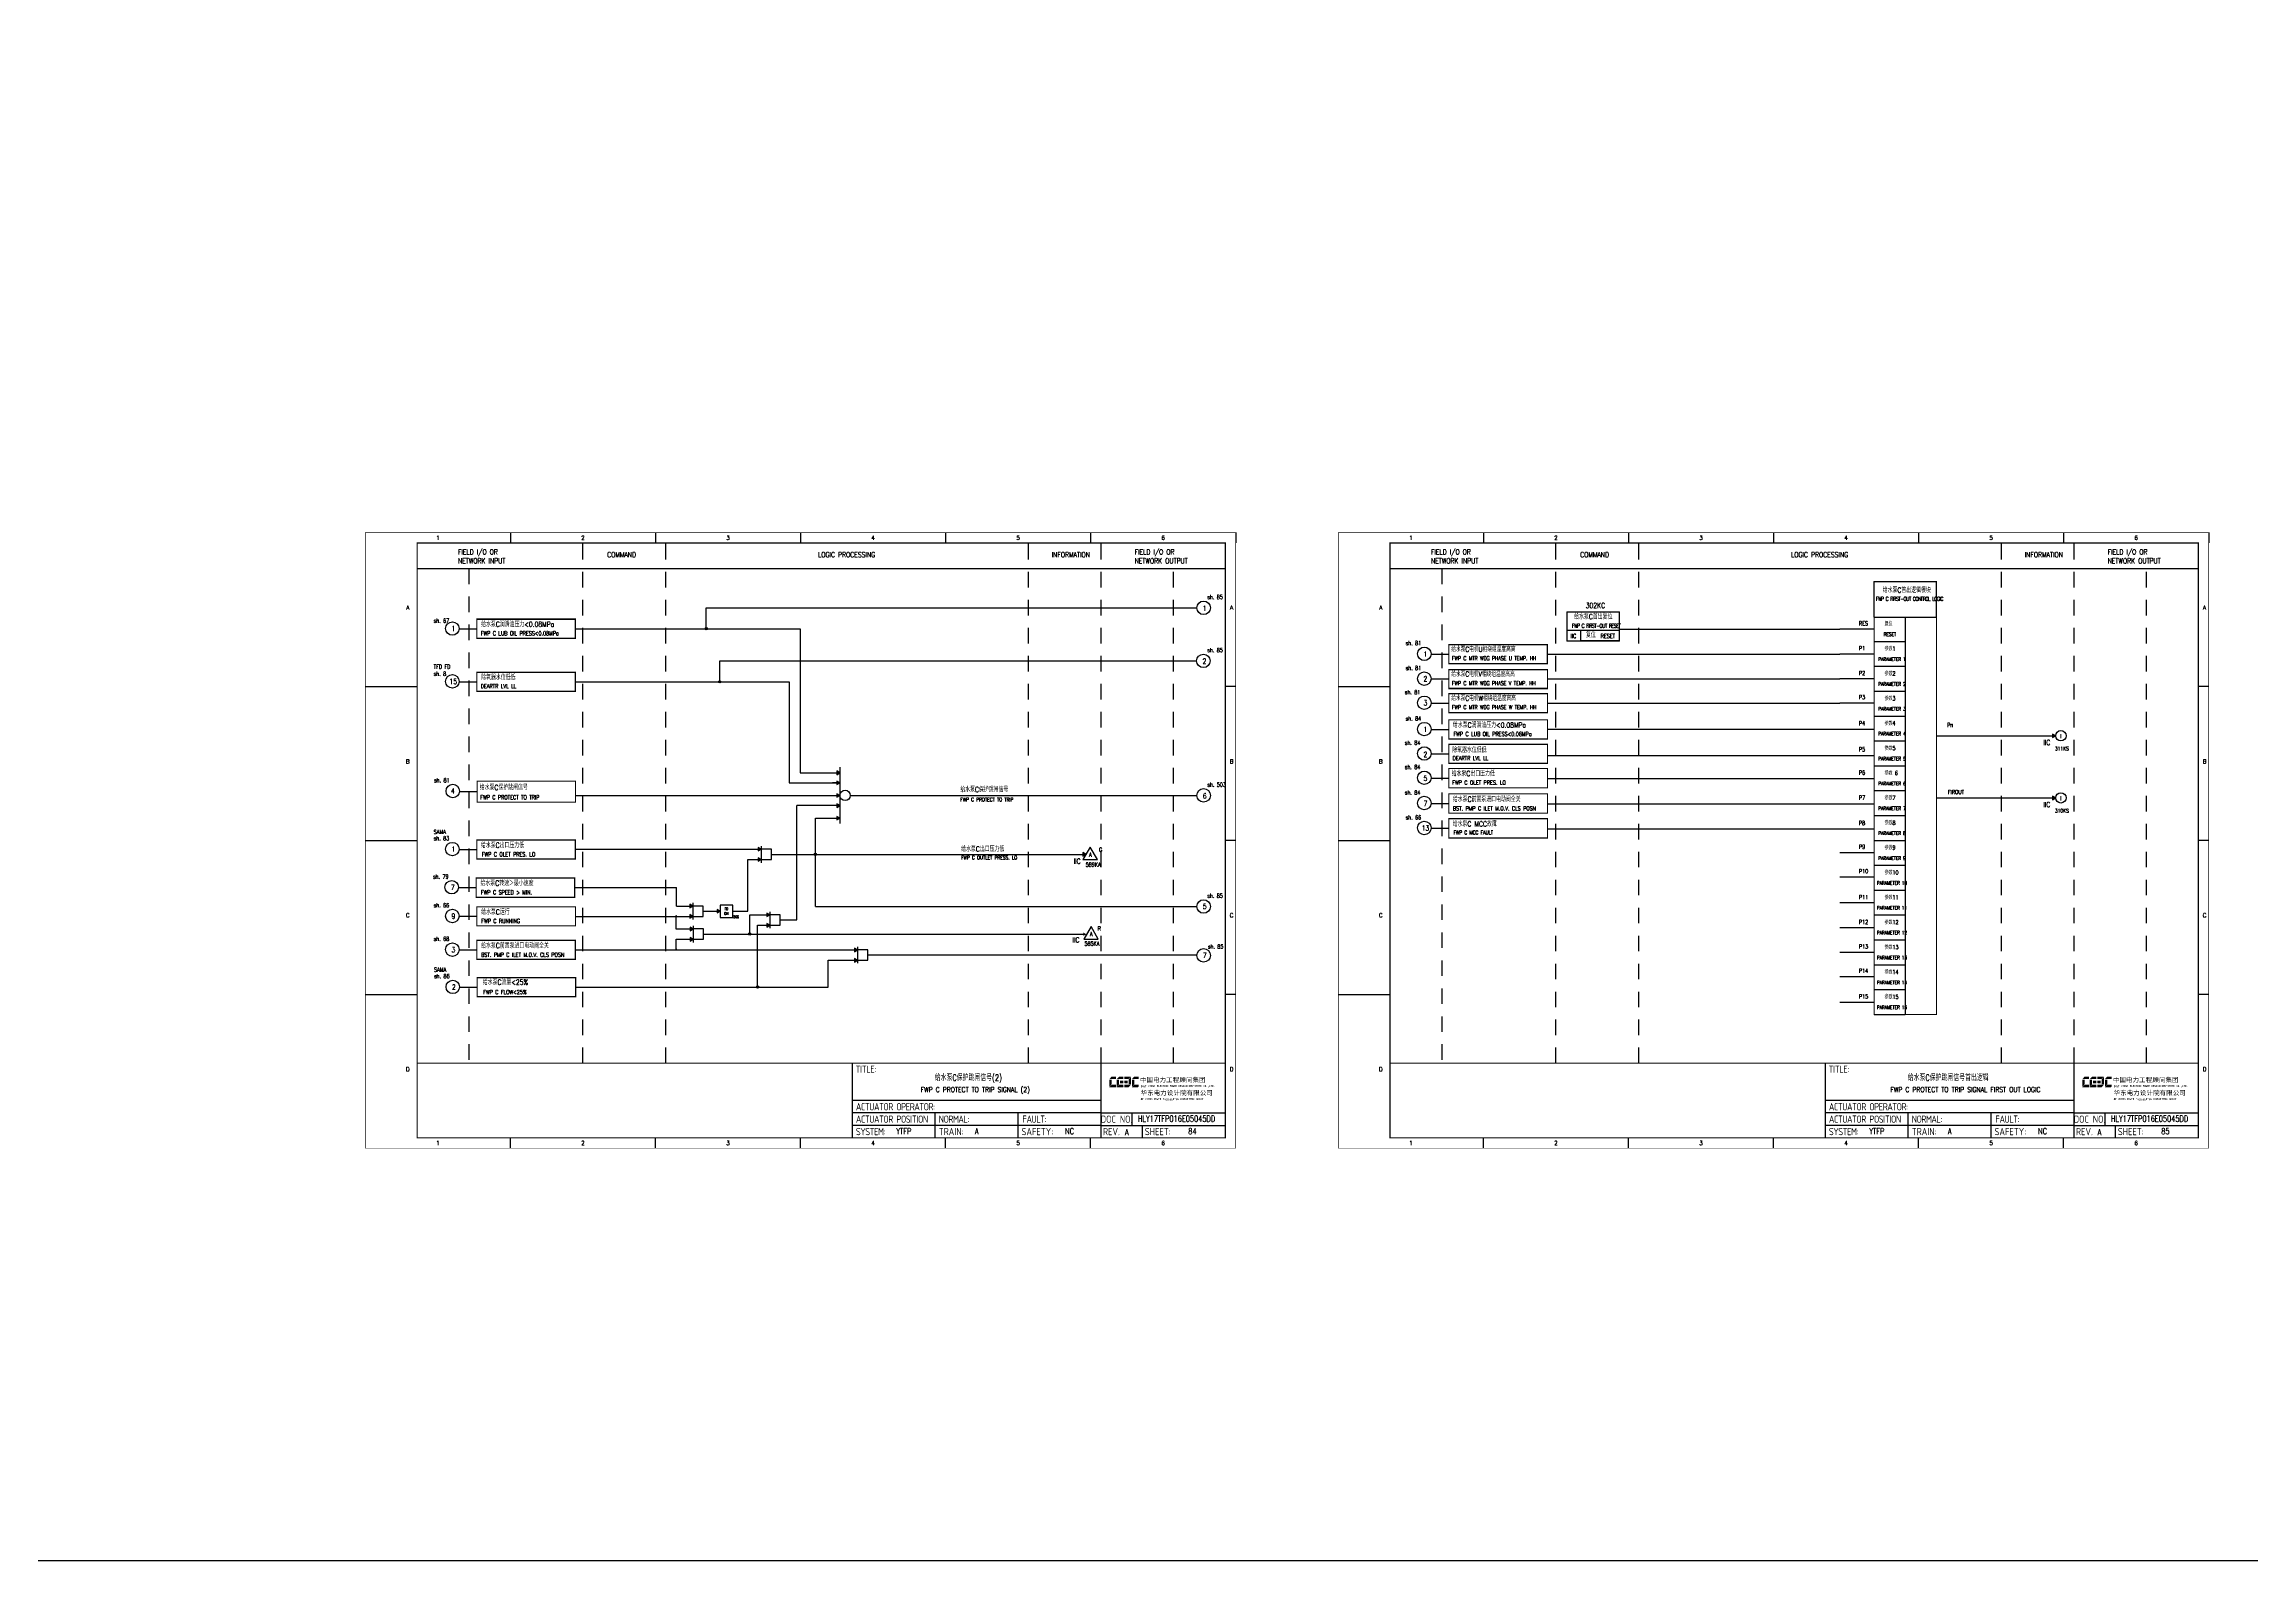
# Model space of a CAD drawing. Header units: millimetres. Extents: x 38833 to 52469, y 29493 to 32647.
# Drawn here: x 48428 to 49493, y 29493 to 30225 of the extents above; entities that cross this region are included whole.
import ezdxf
from ezdxf.enums import TextEntityAlignment as Align

# ---------------------------------------------------------------- set-up
doc = ezdxf.new("R2010")
doc.units = ezdxf.units.MM
doc.linetypes.add('JIS_02_0.7', pattern=[1.35, 0.75, -0.6])
for name, color, linetype in [('BLOCK', 7, 'Continuous'), ('BORDER', 1, 'Continuous'), ('MLINE', 6, 'Continuous'), ('TITLE', 1, 'Continuous'), ('TK', 7, 'Continuous'), ('图框_外框线', 7, 'Continuous'), ('图框_标题栏文字', 6, 'Continuous')]:
    doc.layers.add(name, color=color, linetype=linetype)
doc.styles.add('DANIEL', font='COMPLEX', dxfattribs={"width": 0.7, "bigfont": 'GVFS'})
doc.styles.add('ecepdi', font='simhei.ttf', dxfattribs={"width": 0.9})
doc.styles.get("Standard").update_dxf_attribs({"font": 'romans.shx', "width": 0.7, "bigfont": 'hztxta.shx'})
doc.styles.add('工程字', font='gbenor.shx', dxfattribs={"bigfont": 'gbcbig.shx'})

# ---------------------------------------------------------------- blocks, each defined once
blk = doc.blocks.new('TD ON')
at = {"layer": 'BORDER'}
blk.add_hatch(color=256, dxfattribs=at).paths.add_polyline_path([(2179, 3763.2), (2177.5, 3764.1), (2177.5, 3762.4)])
for p, q in [((2177, 3763.2), (2179, 3763.2)), ((2185, 3763.2), (2187, 3763.2))]:
    blk.add_line(p, q, dxfattribs=at)
for points in [[(2179, 3763.2), (2177.5, 3764.1), (2177.5, 3762.4)], [(2185, 3766.2), (2179, 3766.2), (2179, 3760.2), (2185, 3760.2)]]:
    blk.add_lwpolyline(points, close=True, dxfattribs=at)
at = {"layer": 'BORDER', "style": 'DANIEL', "width": 0.8}
for s, p in [('ON', (2181.9, 3762.1)), ('TD', (2181.9, 3764.4))]:
    blk.add_text(s, height=1.2, dxfattribs=at).set_placement(p, align=Align.MIDDLE)
blk = doc.blocks.new('A$C1E0003F3')
h = blk.add_hatch(color=152)
edge = h.paths.add_edge_path()
edge.add_ellipse((5.2, 4.4), major_axis=(0, 0.211), ratio=0.769231, start_angle=-90, end_angle=0)
edge.add_line((5.2, 4.6), (3.2, 4.6))
edge.add_line((3.2, 4.6), (2.1, 3.4))
edge.add_line((2.1, 3.4), (5.3, 3.4))
edge.add_line((5.3, 3.4), (5.3, 4.4))
h.paths.add_polyline_path([(3.2, 3.2), (2.1, 3.2), (2.1, -0.4), (3.2, 0.9)])
edge = h.paths.add_edge_path()
edge.add_line((5.3, 0.8), (3.3, 0.8))
edge.add_line((3.3, 0.8), (2.1, -0.5))
edge.add_line((2.1, -0.5), (5.2, -0.5))
edge.add_ellipse((5.2, -0.3), major_axis=(0, 0.211), ratio=0.769231, start_angle=180, end_angle=270)
edge.add_line((5.3, -0.3), (5.3, 0.8))
h = blk.add_hatch(color=152)
edge = h.paths.add_edge_path()
edge.add_ellipse((8.8, 4.4), major_axis=(0, 0.211), ratio=0.769231, start_angle=-90, end_angle=0)
edge.add_line((8.8, 4.6), (6.8, 4.6))
edge.add_line((6.8, 4.6), (5.7, 3.4))
edge.add_line((5.7, 3.4), (8.9, 3.4))
edge.add_line((8.9, 3.4), (8.9, 4.4))
h.paths.add_polyline_path([(6.8, 3.2), (5.7, 3.2), (5.7, -0.4), (6.8, 0.9)])
edge = h.paths.add_edge_path()
edge.add_ellipse((8.8, 2.5), major_axis=(0, 0.211), ratio=0.769231, start_angle=-90, end_angle=0)
edge.add_line((8.8, 2.7), (7.2, 2.7))
edge.add_line((7.2, 2.7), (7.2, 1.4))
edge.add_line((7.2, 1.4), (8.8, 1.4))
edge.add_ellipse((8.8, 1.7), major_axis=(0, 0.211), ratio=0.769231, start_angle=180, end_angle=270)
edge.add_line((8.9, 1.7), (8.9, 2.5))
edge = h.paths.add_edge_path()
edge.add_line((8.9, 0.8), (6.9, 0.8))
edge.add_line((6.9, 0.8), (5.7, -0.5))
edge.add_line((5.7, -0.5), (8.8, -0.5))
edge.add_ellipse((8.8, -0.3), major_axis=(0, 0.211), ratio=0.769231, start_angle=180, end_angle=270)
edge.add_line((8.9, -0.3), (8.9, 0.8))
h = blk.add_hatch(color=1)
edge = h.paths.add_edge_path()
edge.add_line((12.5, 4.6), (9.5, 4.6))
edge.add_ellipse((9.5, 4.4), major_axis=(0, 0.211), ratio=0.769231, start_angle=0, end_angle=90)
edge.add_line((9.3, 4.4), (9.3, 3.4))
edge.add_line((9.3, 3.4), (11.3, 3.4))
edge.add_line((11.3, 3.4), (12.5, 4.6))
h.paths.add_polyline_path([(12.6, 4.6), (11.4, 3.2), (11.4, 0.9), (12.6, 0.9)])
edge = h.paths.add_edge_path()
edge.add_line((11, 2.7), (9.5, 2.7))
edge.add_ellipse((9.5, 2.5), major_axis=(0, 0.211), ratio=0.769231, start_angle=0, end_angle=90)
edge.add_line((9.3, 2.5), (9.3, 1.7))
edge.add_ellipse((9.5, 1.7), major_axis=(0, 0.211), ratio=0.769231, start_angle=90, end_angle=180)
edge.add_line((9.5, 1.4), (11, 1.4))
edge.add_line((11, 1.4), (11, 2.7))
h = blk.add_hatch(color=1)
edge = h.paths.add_edge_path()
edge.add_line((12.6, 0.8), (9.3, 0.8))
edge.add_line((9.3, 0.8), (9.3, -0.3))
edge.add_ellipse((9.5, -0.3), major_axis=(0, 0.211), ratio=0.769231, start_angle=90, end_angle=180)
edge.add_line((9.5, -0.5), (11.4, -0.5))
edge.add_line((11.4, -0.5), (12.6, 0.8))
h = blk.add_hatch(color=152)
edge = h.paths.add_edge_path()
edge.add_ellipse((16.1, 4.4), major_axis=(0, 0.211), ratio=0.769231, start_angle=-90, end_angle=0)
edge.add_line((16.1, 4.6), (14.1, 4.6))
edge.add_line((14.1, 4.6), (13, 3.4))
edge.add_line((13, 3.4), (16.3, 3.4))
edge.add_line((16.3, 3.4), (16.3, 4.4))
h.paths.add_polyline_path([(14.1, 3.2), (13, 3.2), (13, -0.4), (14.1, 0.9)])
edge = h.paths.add_edge_path()
edge.add_line((16.3, 0.8), (14.2, 0.8))
edge.add_line((14.2, 0.8), (13, -0.5))
edge.add_line((13, -0.5), (16, -0.5))
edge.add_ellipse((16, -0.1), major_axis=(0, 0.316), ratio=0.769231, start_angle=180, end_angle=270)
edge.add_line((16.3, -0.1), (16.3, 0.8))
at = {"layer": 'TITLE', "color": 7, "style": 'ecepdi'}
for s, p in [('中', (16.9, 1.9)), ('国', (20.1, 2)), ('电', (23.2, 2)), ('力', (26.4, 2)), ('工', (29.5, 1.9)), ('程', (32.7, 2)), ('顾', (35.9, 2)), ('问', (39.1, 1.9)), ('集', (42.3, 2)), ('团', (45.4, 2)), ('华', (17.2, -4.3)), ('东', (20.4, -4.3)), ('电', (23.6, -4.3)), ('力', (26.7, -4.3)), ('设', (29.9, -4.3)), ('计', (33.1, -4.3)), ('院', (36.3, -4.3)), ('有', (39.4, -4.3)), ('限', (42.6, -4.3)), ('公', (45.8, -4.4)), ('司', (48.9, -4.3))]:
    blk.add_text(s, height=2.2, dxfattribs=at).set_placement(p)
at = {"layer": 'TITLE', "color": 7, "style": 'ecepdi', "width": 0.975}
for s, p in [('E', (17.6, 0)), ('A', (18.3, 0)), ('S', (19, 0)), ('T', (19.7, 0)), ('C', (21.1, 0.1)), ('H', (21.8, 0.1)), ('I', (22.5, 0.1)), ('N', (23.2, 0.1)), ('A', (23.9, 0.1)), ('E', (25.4, 0.1)), ('L', (26.1, 0.1)), ('E', (26.8, 0.1)), ('C', (27.5, 0.1)), ('T', (28.2, 0.1)), ('R', (28.9, 0.1)), ('I', (29.6, 0.1)), ('C', (30.3, 0.1)), ('P', (31.6, 0.1)), ('O', (32.3, 0.1)), ('W', (33, 0.1)), ('E', (33.7, 0.1)), ('R', (34.4, 0.1)), ('D', (35.8, 0.1)), ('E', (36.5, 0.1)), ('S', (37.2, 0.1)), ('I', (37.9, 0.1)), ('G', (38.7, 0.1)), ('N', (39.4, 0.1)), ('I', (40.7, 0.1)), ('N', (41.4, 0.1)), ('S', (42.1, 0.1)), ('T', (42.8, 0.1)), ('I', (43.5, 0.1)), ('T', (44.2, 0.1)), ('U', (44.9, 0.1)), ('T', (45.6, 0.1)), ('E', (46.3, 0.1)), ('C', (47.8, 0.1)), ('O', (48.5, 0.1)), ('L', (50.6, 0.1)), ('T', (51.3, 0.1)), ('D', (52, 0.1)), ('OF', (18, -6.2)), ('O', (17.7, -6.2)), ('F', (18.4, -6.2)), ('C', (19.8, -6.2)), ('H', (20.5, -6.2)), ('I', (21.2, -6.2)), ('N', (21.9, -6.2)), ('A', (22.6, -6.2)), ('P', (24, -6.2)), ('O', (24.7, -6.2)), ('W', (25.4, -6.2)), ('E', (26.1, -6.2)), ('R', (26.8, -6.2)), ('E', (28.2, -6.2)), ('N', (28.9, -6.3)), ('G', (29.6, -6.3)), ('I', (30.3, -6.3)), ('N', (31, -6.3)), ('E', (31.7, -6.3)), ('E', (32.4, -6.3)), ('R', (33.1, -6.2)), ('I', (33.8, -6.2)), ('N', (34.5, -6.3)), ('G', (35.2, -6.2)), ('C', (36.6, -6.2)), ('O', (37.3, -6.2)), ('N', (38, -6.2)), ('S', (38.7, -6.2)), ('U', (39.4, -6.2)), ('L', (40.1, -6.2)), ('T', (40.8, -6.2)), ('I', (41.5, -6.2)), ('N', (42.2, -6.2)), ('G', (42.9, -6.2)), ('G', (44.3, -6.2)), ('R', (45, -6.2)), ('O', (45.7, -6.2)), ('U', (46.4, -6.2)), ('P', (47.1, -6.2)), ('.', (49.2, 0.1)), (',', (49.9, 0.1)), ('.', (52.7, 0.1))]:
    blk.add_text(s, height=1, dxfattribs=at).set_placement(p, align=Align.MIDDLE_CENTER)
blk = doc.blocks.new('A$C613255F0')
for p, q in [((70, 297), (70, 292)), ((140, 297), (140, 292)), ((210, 297), (210, 292)), ((280, 297), (280, 292)), ((350, 297), (350, 292)), ((420, 297), (420, 292)), ((0, 222.8), (25, 222.8)), ((420, 222.8), (415, 222.8)), ((0, 148.5), (25, 148.5)), ((420, 148.5), (415, 148.5)), ((0, 74.2), (25, 74.2)), ((420, 74.2), (415, 74.2)), ((70, 0), (70, 5)), ((140, 0), (140, 5)), ((210, 0), (210, 5)), ((280, 0), (280, 5)), ((350, 0), (350, 5))]:
    blk.add_line(p, q)
at = {"layer": 'MLINE', "linetype": 'JIS_02_0.7', "ltscale": 10}
for p, q in [((105, 41), (105, 292)), ((145, 41), (145, 292)), ((320, 41), (320, 292)), ((355, 41), (355, 292)), ((50, 279.6), (50, 41)), ((390, 41), (390, 279.6))]:
    blk.add_line(p, q, dxfattribs=at)
at = {"layer": 'MLINE'}
blk.add_line((25, 279.6), (415, 279.6), dxfattribs=at)
at = {"layer": '图框_外框线'}
for p, q in [((355, 5), (355, 41)), ((355, 23), (235, 23)), ((355, 17), (235, 17)), ((355, 11), (235, 11)), ((355, 11), (235, 11)), ((275, 11), (275, 17)), ((275, 5), (275, 11)), ((315, 11), (315, 17)), ((315, 5), (315, 11)), ((355, 17), (415, 17)), ((355, 11), (415, 11)), ((370, 11), (370, 17)), ((375, 5), (375, 11))]:
    blk.add_line(p, q, dxfattribs=at)
for points, const_width in [([(0, 0), (420, 0), (420, 297), (0, 297)], 0.3), ([(25, 5), (415, 5), (415, 292), (25, 292)], 0.6)]:
    blk.add_lwpolyline(points, close=True, dxfattribs=dict(at, const_width=const_width))
at = {"layer": '图框_外框线', "const_width": 0.6}
blk.add_lwpolyline([(235, 41), (25, 41)], dxfattribs=at)
at = {"layer": '图框_外框线'}
blk.add_lwpolyline([(415, 41, 0.6, 0.6, 0), (235, 41, 0.6, 0.6, 0), (235, 5, 0, 0, 0)], format="xyseb", dxfattribs=at)
blk.add_blockref('A$C1E0003F3', (356.9, 29.9))
at = {"layer": 'MLINE', "char_height": 2.5, "width": 31.896, "attachment_point": 1}
for s, insert in [('FIELD I/O OR', (44.7, 288.9)), ('FIELD I/O OR', (371.2, 288.9)), ('NETWORK INPUT', (44.7, 284.6)), ('COMMAND', (116.7, 287.6)), ('LOGIC PROCESSING', (218.5, 287.6)), ('INFORMATION', (331.2, 287.6)), ('NETWORK OUTPUT', (371.2, 284.6))]:
    blk.add_mtext(s, dxfattribs=dict(at, insert=insert))
at = {"layer": 'TK', "color": 3}
for s, p in [('1', (35, 294.5)), ('2', (105, 294.5)), ('3', (175, 294.5)), ('4', (245, 294.5)), ('5', (315, 294.5)), ('6', (385, 294.5)), ('1', (35, 2.5)), ('2', (105, 2.5)), ('3', (175, 2.5)), ('4', (245, 2.5)), ('5', (315, 2.5)), ('6', (385, 2.5))]:
    blk.add_text(s, height=2, dxfattribs=at).set_placement(p, align=Align.MIDDLE)
for s, p in [('A', (20.5, 259.9)), ('A', (418, 259.9)), ('B', (20.5, 185.6)), ('B', (418, 185.6)), ('C', (20.5, 111.4)), ('C', (418, 111.4)), ('D', (20.5, 37.1)), ('D', (418, 37.1))]:
    blk.add_text(s, height=2, dxfattribs=at).set_placement(p, align=Align.CENTER)
at = {"layer": '图框_标题栏文字', "char_height": 3.5, "style": '工程字'}
for s, insert, width, attachment_point in [('{\\T0.9; TITLE:}', (234.9, 38.1), 14.225, 4), ('{\\T0.9; ACTUATOR OPERATOR:}', (235, 20), 40, 4), ('{\\T0.9; ACTUATOR POSITION}', (235, 14), 45, 4), ('{\\T0.9; NORMAL:}', (275, 14), 18.256, 4), ('{\\T0.9; FAULT:}', (315.4, 14), 15, 4), ('DOC NO.', (362.5, 14), 15, 5), ('{\\T0.9; SYSTEM:}', (235, 8), 17.953, 4), ('{\\T0.9; }TRAIN: ', (275, 8), 17.664, 4), ('SAFETY:', (324.3, 8), 22.399, 5), ('REV.', (360, 8), 10, 5), ('SHEET:', (382.4, 8), 20, 5)]:
    blk.add_mtext(s, dxfattribs=dict(at, insert=insert, width=width, attachment_point=attachment_point))

msp = doc.modelspace()

# ---------------------------------------------------------------- hatches: boundary and pattern name
h = msp.add_hatch(color=256)
edge = h.paths.add_edge_path()
edge.add_arc((48747.2, 29942.8), 0.55, 0, 360)
h = msp.add_hatch(color=256)
edge = h.paths.add_edge_path()
edge.add_arc((48753.7, 29917.2), 0.55, 0, 360)
for points in [[(49398.4, 29891.2), (49396.9, 29892), (49396.9, 29890.3)], [(49398.4, 29861.2), (49396.9, 29862), (49396.9, 29860.3)], [(48930.5, 29833.9), (48929, 29834.8), (48929, 29833.1)], [(48930.6, 29795.4), (48929.1, 29796.3), (48929.1, 29794.6)]]:
    msp.add_hatch(color=256).paths.add_polyline_path(points)
h = msp.add_hatch(color=256)
edge = h.paths.add_edge_path()
edge.add_arc((48799.9, 29834), 0.55, 0, 360)
h = msp.add_hatch(color=256)
edge = h.paths.add_edge_path()
edge.add_arc((48732.7, 29804.1), 0.55, 0, 360)
h = msp.add_hatch(color=256)
edge = h.paths.add_edge_path()
edge.add_arc((48768.2, 29795.5), 0.55, 0, 360)
h = msp.add_hatch(color=256)
edge = h.paths.add_edge_path()
edge.add_arc((48732.7, 29788), 0.55, 0, 360)
h = msp.add_hatch(color=256)
edge = h.paths.add_edge_path()
edge.add_arc((48772, 29769.9), 0.55, 0, 360)
at = {"layer": 'BORDER'}
for points in [[(48811.7, 29873.3), (48810.2, 29874.2), (48810.2, 29872.4)], [(48811.7, 29868.5), (48810.2, 29869.3), (48810.2, 29867.6)], [(48811.7, 29862.4), (48810.2, 29863.2), (48810.2, 29861.5)], [(48811.7, 29851.4), (48810.2, 29852.3), (48810.2, 29850.6)], [(48811.8, 29857.5), (48810.3, 29858.3), (48810.3, 29856.6)], [(48773.7, 29836.4), (48772.2, 29837.3), (48772.2, 29835.6)], [(48773.7, 29831.4), (48772.2, 29832.3), (48772.2, 29830.6)], [(48740.8, 29809), (48739.3, 29809.9), (48739.3, 29808.2)], [(48740.8, 29804), (48739.3, 29804.9), (48739.3, 29803.2)], [(48740.9, 29798), (48739.4, 29798.8), (48739.4, 29797.1)], [(48777.9, 29804.8), (48776.4, 29805.6), (48776.4, 29803.9)], [(48777.9, 29799.8), (48776.4, 29800.6), (48776.4, 29798.9)], [(48740.9, 29793), (48739.4, 29793.8), (48739.4, 29792.1)], [(48820.2, 29787.9), (48818.7, 29788.7), (48818.7, 29787)], [(48820.2, 29782.9), (48818.7, 29783.7), (48818.7, 29782)]]:
    msp.add_hatch(color=256, dxfattribs=at).paths.add_polyline_path(points)

# ---------------------------------------------------------------- linework, layer by layer
for p, q in [((49310.7, 29948.4), (49310.7, 29965.6)), ((49310.7, 29965.6), (49340.9, 29965.6)), ((49340.9, 29948.4), (49340.9, 29965.6)), ((48636.5, 29947.5), (48684.1, 29947.5)), ((48684.1, 29938.1), (48684.1, 29947.5)), ((48747.2, 29942.8), (48747.2, 29952.9)), ((48747.2, 29952.9), (48983.9, 29952.9)), ((49310.7, 29948.4), (49340.9, 29948.4)), ((49325.8, 29948.4), (49325.8, 29756.7)), ((48636.5, 29942.6), (48628, 29942.6)), ((48684.1, 29938.1), (48636.5, 29938.1)), ((48684.1, 29942.8), (48792.6, 29942.8)), ((48792.6, 29942.8), (48792.6, 29873.3)), ((49105.5, 29935.2), (49153.1, 29935.2)), ((49153.1, 29925.9), (49153.1, 29935.2)), ((49162.6, 29942.2), (49187.7, 29942.2)), ((49169, 29942.2), (49169, 29936.8)), ((49169, 29942.2), (49187.7, 29942.2)), ((49169, 29937.2), (49187.7, 29937.2)), ((49187.7, 29942.6), (49294.2, 29942.6)), ((49310.7, 29942.6), (49294.2, 29942.6)), ((49310.7, 29936.7), (49325.8, 29936.7)), ((48753.7, 29917.2), (48753.7, 29927.3)), ((48753.7, 29927.3), (48983.9, 29927.3)), ((49105.5, 29930.4), (49097, 29930.4)), ((49153.1, 29925.9), (49105.5, 29925.9)), ((49153.1, 29930.6), (49294.2, 29930.6)), ((49310.7, 29930.6), (49294.2, 29930.6)), ((49310.7, 29924.7), (49325.8, 29924.7)), ((48636.5, 29917.1), (48628, 29917.1)), ((48636.5, 29917.1), (48628, 29917.1)), ((48636.5, 29921.9), (48684.1, 29921.9)), ((48684.1, 29912.6), (48684.1, 29921.9)), ((48684.1, 29917.2), (48787.3, 29917.2)), ((48787.3, 29917.2), (48787.3, 29868.5)), ((49105.5, 29918.4), (49097, 29918.4)), ((49105.5, 29923.2), (49153.1, 29923.2)), ((49153.1, 29913.9), (49105.5, 29913.9)), ((49153.1, 29918.6), (49294.2, 29918.6)), ((49310.7, 29918.6), (49294.2, 29918.6)), ((48684.1, 29912.6), (48636.5, 29912.6)), ((49105.5, 29906.8), (49097, 29906.8)), ((49105.5, 29911.6), (49153.1, 29911.6)), ((49153.1, 29906.9), (49294.2, 29906.9)), ((49310.7, 29906.9), (49294.2, 29906.9)), ((49310.7, 29912.7), (49325.8, 29912.7)), ((49310.7, 29912.7), (49325.8, 29912.7)), ((49105.5, 29894.1), (49097, 29894.1)), ((49153.1, 29902.2), (49105.5, 29902.2)), ((49153.1, 29894.3), (49310.7, 29894.3)), ((49310.7, 29900.7), (49325.8, 29900.7)), ((49310.7, 29900.7), (49325.8, 29900.7)), ((49105.5, 29882.3), (49097, 29882.3)), ((49153.1, 29889.5), (49105.5, 29889.5)), ((49105.5, 29887.1), (49153.1, 29887.1)), ((49153.5, 29881.7), (49310.7, 29881.7)), ((49310.7, 29888.7), (49325.8, 29888.7)), ((49310.7, 29888.7), (49325.8, 29888.7)), ((49340.9, 29891.2), (49398.4, 29891.2)), ((48792.6, 29873.3), (48811.7, 29873.3)), ((49105.5, 29870.6), (49097, 29870.6)), ((49153.1, 29877.8), (49105.5, 29877.8)), ((49153.1, 29870.6), (49310.7, 29870.6)), ((49310.7, 29876.7), (49325.8, 29876.7)), ((49310.7, 29876.7), (49325.8, 29876.7)), ((49310.7, 29876.7), (49325.8, 29876.7)), ((48636.7, 29864.2), (48628.2, 29864.2)), ((48684.1, 29862.4), (48811.7, 29862.4)), ((48787.3, 29868.5), (48811.7, 29868.5)), ((48818.7, 29862.4), (48983.9, 29862.4)), ((49310.7, 29864.7), (49325.8, 29864.7)), ((49310.7, 29864.7), (49325.8, 29864.7)), ((49340.9, 29861.2), (49398.4, 29861.2)), ((48791, 29802.3), (48791, 29857.5)), ((48810.3, 29857.5), (48791, 29857.5)), ((48799.9, 29808.8), (48799.9, 29851.4)), ((48799.9, 29851.4), (48811.7, 29851.4)), ((49105.5, 29858.4), (49097, 29858.4)), ((49105.5, 29851.2), (49153.1, 29851.2)), ((49153.1, 29858.3), (49310.7, 29858.3)), ((49310.7, 29852.7), (49325.8, 29852.7)), ((49310.7, 29852.7), (49325.8, 29852.7)), ((48636.5, 29841), (48684.1, 29841)), ((48684.1, 29831.7), (48684.1, 29841)), ((49105.5, 29846.4), (49097, 29846.4)), ((49153.1, 29841.8), (49105.5, 29841.8)), ((49153.1, 29846.3), (49310.7, 29846.3)), ((49310.7, 29840.7), (49325.8, 29840.7)), ((49310.7, 29840.7), (49325.8, 29840.7)), ((48636.5, 29836.2), (48628, 29836.2)), ((48684.1, 29831.7), (48636.5, 29831.7)), ((48684.1, 29836.4), (48773.7, 29836.4)), ((48767.3, 29806.5), (48767.3, 29831.4)), ((48767.3, 29831.4), (48773.7, 29831.4)), ((48778.7, 29833.9), (48930.5, 29833.9)), ((49310.7, 29834.7), (49294.2, 29834.7)), ((49310.7, 29828.7), (49325.8, 29828.7)), ((49310.7, 29828.7), (49325.8, 29828.7)), ((49310.7, 29828.7), (49325.8, 29828.7)), ((48636.2, 29817.8), (48627.7, 29817.8)), ((48636.2, 29822.6), (48683.8, 29822.6)), ((48683.8, 29813.2), (48683.8, 29822.6)), ((48683.8, 29817.9), (48732.8, 29817.9)), ((48732.8, 29809), (48732.8, 29817.9)), ((49310.7, 29823), (49294.2, 29823)), ((48683.8, 29813.2), (48636.2, 29813.2)), ((48732.8, 29809), (48740.5, 29809)), ((48799.9, 29808.8), (48983.9, 29808.8)), ((49310.7, 29810.5), (49294.2, 29810.5)), ((49310.7, 29816.7), (49325.8, 29816.7)), ((49310.7, 29816.7), (49325.8, 29816.7)), ((49310.7, 29816.7), (49325.8, 29816.7)), ((49310.7, 29816.7), (49325.8, 29816.7)), ((48636.5, 29803.9), (48628, 29803.9)), ((48684.1, 29804), (48738, 29804)), ((48732.6, 29804.1), (48732.6, 29798)), ((48732.6, 29798), (48737.3, 29798)), ((48745.8, 29806.5), (48753.9, 29806.5)), ((48759.9, 29806.5), (48767.3, 29806.5)), ((48768.2, 29795.4), (48768.2, 29804.8)), ((48768.2, 29804.8), (48774.3, 29804.8)), ((48771.9, 29769.9), (48771.9, 29799.8)), ((48771.9, 29799.8), (48774.3, 29799.8)), ((48784.9, 29802.3), (48791, 29802.3)), ((49310.7, 29798.5), (49294.2, 29798.5)), ((49310.7, 29804.7), (49325.8, 29804.7)), ((49310.7, 29804.7), (49325.8, 29804.7)), ((49310.7, 29804.7), (49325.8, 29804.7)), ((49310.7, 29804.7), (49325.8, 29804.7)), ((48636.5, 29787.7), (48628, 29787.7)), ((48636.5, 29792.5), (48684.1, 29792.5)), ((48684.1, 29783.2), (48684.1, 29792.5)), ((48684.1, 29787.9), (48820.2, 29787.9)), ((48732.7, 29787.9), (48732.7, 29793)), ((48732.7, 29793), (48737.3, 29793)), ((48747.9, 29795.5), (48929.9, 29795.4)), ((48827.2, 29785.4), (48983.9, 29785.4)), ((49310.7, 29786.6), (49294.2, 29786.6)), ((49310.7, 29792.7), (49325.8, 29792.7)), ((49310.7, 29792.7), (49325.8, 29792.7)), ((49310.7, 29792.7), (49325.8, 29792.7)), ((49310.7, 29792.7), (49325.8, 29792.7)), ((48684.1, 29783.2), (48636.5, 29783.2)), ((48806, 29769.8), (48806, 29782.9)), ((48806, 29782.9), (48816.6, 29782.9)), ((49310.7, 29774.9), (49294.2, 29774.9)), ((49310.7, 29780.7), (49325.8, 29780.7)), ((49310.7, 29780.7), (49325.8, 29780.7)), ((49310.7, 29780.7), (49325.8, 29780.7)), ((49310.7, 29780.7), (49325.8, 29780.7)), ((49310.7, 29780.7), (49325.8, 29780.7)), ((48636.7, 29769.7), (48628.2, 29769.7)), ((48636.7, 29774.5), (48684.3, 29774.5)), ((48684.3, 29765.2), (48636.7, 29765.2)), ((48684.3, 29765.2), (48684.3, 29774.5)), ((48684.3, 29769.8), (48806, 29769.8)), ((49310.7, 29768.7), (49325.8, 29768.7)), ((49310.7, 29768.7), (49325.8, 29768.7)), ((49310.7, 29768.7), (49325.8, 29768.7)), ((49310.7, 29768.7), (49325.8, 29768.7)), ((49310.7, 29768.7), (49325.8, 29768.7)), ((49310.7, 29762.5), (49294.2, 29762.5)), ((49310.7, 29756.7), (49325.8, 29756.7))]:
    msp.add_line(p, q)
for points in [[(39417.5, 32646.7), (50497.5, 32646.7), (50497.5, 29493.1), (39417.5, 29493.1)], [(49162.6, 29951), (49187.7, 29951), (49187.7, 29936.8), (49162.6, 29936.8)], [(49398.4, 29891.2), (49396.9, 29892), (49396.9, 29890.3)], [(49398.4, 29861.2), (49396.9, 29862), (49396.9, 29860.3)], [(48930.5, 29833.9), (48929, 29834.8), (48929, 29833.1)]]:
    msp.add_lwpolyline(points, close=True)
at = {"const_width": 0.5}
for points in [[(49310.7, 29965.6), (49340.9, 29965.6), (49340.9, 29756.7), (49310.7, 29756.7), (49310.7, 29965.6)], [(48636.5, 29947.5), (48684.1, 29947.5), (48684.1, 29938.1), (48636.5, 29938.1), (48636.5, 29947.5)], [(49162.6, 29951), (49187.7, 29951), (49187.7, 29936.8), (49162.6, 29936.8), (49162.6, 29951)], [(49105.5, 29935.2), (49153.1, 29935.2), (49153.1, 29925.9), (49105.5, 29925.9), (49105.5, 29935.2)], [(48636.5, 29921.9), (48684.1, 29921.9), (48684.1, 29912.6), (48636.5, 29912.6), (48636.5, 29921.9)], [(49105.5, 29923.2), (49153.1, 29923.2), (49153.1, 29913.9), (49105.5, 29913.9), (49105.5, 29923.2)], [(49105.5, 29911.6), (49153.1, 29911.6), (49153.1, 29902.2), (49105.5, 29902.2), (49105.5, 29911.6)], [(49105.5, 29898.9), (49153.1, 29898.9), (49153.1, 29889.5), (49105.5, 29889.5), (49105.5, 29898.9)], [(49105.5, 29887.1), (49153.1, 29887.1), (49153.1, 29877.8), (49105.5, 29877.8), (49105.5, 29887.1)], [(49105.5, 29875.4), (49153.1, 29875.4), (49153.1, 29866.1), (49105.5, 29866.1), (49105.5, 29875.4)], [(48636.7, 29869.3), (48684.1, 29869.3), (48684.1, 29859.2), (48636.7, 29859.2), (48636.7, 29869.3)], [(49105.5, 29863.2), (49153.1, 29863.2), (49153.1, 29853.8), (49105.5, 29853.8), (49105.5, 29863.2)], [(49105.5, 29851.2), (49153.1, 29851.2), (49153.1, 29841.8), (49105.5, 29841.8), (49105.5, 29851.2)], [(48636.5, 29841), (48684.1, 29841), (48684.1, 29831.7), (48636.5, 29831.7), (48636.5, 29841)], [(48636.2, 29822.6), (48683.8, 29822.6), (48683.8, 29813.2), (48636.2, 29813.2), (48636.2, 29822.6)], [(48636.5, 29808.7), (48684.1, 29808.7), (48684.1, 29799.4), (48636.5, 29799.4), (48636.5, 29808.7)], [(48636.5, 29792.5), (48684.1, 29792.5), (48684.1, 29783.2), (48636.5, 29783.2), (48636.5, 29792.5)], [(48636.7, 29774.5), (48684.3, 29774.5), (48684.3, 29765.2), (48636.7, 29765.2), (48636.7, 29774.5)]]:
    msp.add_lwpolyline(points, dxfattribs=at)
at = {"color": 1}
for points in [[(48936, 29831.5), (48932.5, 29837.5), (48929, 29831.5)], [(48936.3, 29793.1), (48932.9, 29799.1), (48929.4, 29793.1)]]:
    msp.add_lwpolyline(points, close=True, dxfattribs=at)
for centre, radius in [((48987.2, 29952.9), 3.25), ((48624.7, 29942.9), 3.25), ((48747.2, 29942.8), 0.55), ((48987.1, 29927.3), 3.25), ((49093.7, 29930.7), 3.25), ((48624.7, 29917.4), 3.25), ((48624.7, 29917.4), 3.25), ((48753.7, 29917.2), 0.55), ((49093.7, 29918.7), 3.25), ((49093.7, 29907.1), 3.25), ((49093.7, 29894.4), 3.25), ((49400.9, 29891.2), 2.5), ((49093.7, 29882.6), 3.25), ((49093.7, 29870.9), 3.25), ((48624.9, 29864.5), 3.25), ((48987.2, 29862.4), 3.25), ((49093.7, 29858.7), 3.25), ((49400.9, 29861.2), 2.5), ((49093.7, 29846.7), 3.25), ((48624.7, 29836.5), 3.25), ((48799.9, 29834), 0.55), ((48624.4, 29818.1), 3.25), ((48624.7, 29804.2), 3.25), ((48987.2, 29808.8), 3.25), ((48768.2, 29795.5), 0.55), ((48624.7, 29788), 3.25), ((48987.2, 29785.2), 3.26), ((48624.9, 29770), 3.25), ((48772, 29769.9), 0.55)]:
    msp.add_circle(centre, radius)
at = {"layer": 'BORDER'}
for p, q in [((48808.2, 29873.3), (48811.7, 29873.3)), ((48811.7, 29876), (48811.7, 29848.8)), ((48811.7, 29868.5), (48808.2, 29868.5)), ((48808.2, 29862.4), (48811.7, 29862.4)), ((48816.7, 29862.4), (48818.7, 29862.4)), ((48808.2, 29851.4), (48811.7, 29851.4)), ((48770.1, 29836.4), (48773.7, 29836.4)), ((48770.1, 29831.4), (48773.7, 29831.4)), ((48773.7, 29837.9), (48773.7, 29829.9)), ((48778.7, 29833.9), (48780.7, 29833.9)), ((48737.2, 29809), (48740.8, 29809)), ((48740.8, 29810.5), (48740.8, 29802.5)), ((48737.2, 29804), (48740.8, 29804)), ((48737.3, 29798), (48740.9, 29798)), ((48740.9, 29799.5), (48740.9, 29791.5)), ((48745.8, 29806.5), (48747.8, 29806.5)), ((48774.3, 29804.8), (48777.9, 29804.8)), ((48774.3, 29799.8), (48777.9, 29799.8)), ((48777.9, 29806.3), (48777.9, 29798.3)), ((48782.9, 29802.3), (48784.9, 29802.3)), ((48737.3, 29793), (48740.9, 29793)), ((48745.9, 29795.5), (48747.9, 29795.5)), ((48816.6, 29787.9), (48820.2, 29787.9)), ((48820.2, 29789.4), (48820.2, 29781.4)), ((48825.2, 29785.4), (48827.2, 29785.4)), ((48816.6, 29782.9), (48820.2, 29782.9))]:
    msp.add_line(p, q, dxfattribs=at)
for points in [[(48811.7, 29873.3), (48810.2, 29874.2), (48810.2, 29872.4)], [(48811.7, 29868.5), (48810.2, 29869.3), (48810.2, 29867.6)], [(48811.7, 29862.4), (48810.2, 29863.2), (48810.2, 29861.5)], [(48811.7, 29851.4), (48810.2, 29852.3), (48810.2, 29850.6)], [(48811.8, 29857.5), (48810.3, 29858.3), (48810.3, 29856.6)], [(48773.7, 29836.4), (48772.2, 29837.3), (48772.2, 29835.6)], [(48773.7, 29831.4), (48772.2, 29832.3), (48772.2, 29830.6)], [(48778.7, 29836.4), (48773.7, 29836.4), (48773.7, 29831.4), (48778.7, 29831.4)], [(48740.8, 29809), (48739.3, 29809.9), (48739.3, 29808.2)], [(48745.8, 29809), (48740.8, 29809), (48740.8, 29804), (48745.8, 29804)], [(48740.8, 29804), (48739.3, 29804.9), (48739.3, 29803.2)], [(48740.9, 29798), (48739.4, 29798.8), (48739.4, 29797.1)], [(48745.9, 29798), (48740.9, 29798), (48740.9, 29793), (48745.9, 29793)], [(48777.9, 29804.8), (48776.4, 29805.6), (48776.4, 29803.9)], [(48777.9, 29799.8), (48776.4, 29800.6), (48776.4, 29798.9)], [(48782.9, 29804.8), (48777.9, 29804.8), (48777.9, 29799.8), (48782.9, 29799.8)], [(48740.9, 29793), (48739.4, 29793.8), (48739.4, 29792.1)], [(48820.2, 29787.9), (48818.7, 29788.7), (48818.7, 29787)], [(48825.2, 29787.9), (48820.2, 29787.9), (48820.2, 29782.9), (48825.2, 29782.9)], [(48820.2, 29782.9), (48818.7, 29783.7), (48818.7, 29782)]]:
    msp.add_lwpolyline(points, close=True, dxfattribs=at)
msp.add_circle((48814.2, 29862.4), 2.5, dxfattribs=at)

# ---------------------------------------------------------------- block references
for name, p in [('A$C613255F0', (48582.7, 29692.2)), ('A$C613255F0', (49052.2, 29692.2)), ('TD ON', (46575, 26043.3))]:
    msp.add_blockref(name, p)

# ---------------------------------------------------------------- texts
at = {"width": 0.7}
for p in [(49400.9, 29890), (49400.9, 29860)]:
    msp.add_text('I', height=2, dxfattribs=at).set_placement(p, align=Align.CENTER)
for s, height, p in [('FIROUT', 2, (49346.3, 29863)), ('FWP C PROTECT TO TRIP SIGNAL (2) ', 2.5, (48850.7, 29719.2)), ('给水泵C保护跳闸信号(2) ', 3, (48857.5, 29724.7)), ('FWP C PROTECT TO TRIP SIGNAL FIRST OUT LOGIC ', 2.5, (49318.6, 29719.2)), ('给水泵C保护跳闸信号首出逻辑 ', 3, (49327, 29724.7))]:
    msp.add_text(s, height=height, dxfattribs=at).set_placement(p)
at = {"color": 1, "width": 0.7}
for p in [(48932.6, 29832.8), (48933, 29794.5)]:
    msp.add_text('A', height=2, dxfattribs=at).set_placement(p, align=Align.CENTER)
at = {"color": 4, "char_height": 2, "width": 73.007, "attachment_point": 1}
for s, insert in [('sh. 85', (48989, 29959.1)), ('sh. 67', (48615.7, 29947.7)), ('sh. 81', (49084.7, 29936.9)), ('sh. 85', (48989, 29933.5)), ('sh. 81', (49084.7, 29924.9)), ('sh. 81', (49084.3, 29913.2)), ('sh. 84', (49084.7, 29900.5)), ('sh. 84', (49084.3, 29888.8)), ('sh. 81', (48615.9, 29870.7)), ('sh. 84', (49084.3, 29877.1)), ('sh. 503', (48989, 29868.6)), ('sh. 84', (49084.3, 29864.8)), ('sh. 66', (49084.7, 29852.8)), ('SAMA', (48615.7, 29845.8)), ('sh. 83', (48615.7, 29842.7)), ('sh. 79', (48615.4, 29824.2)), ('sh. 66', (48615.7, 29810.4)), ('sh. 85', (48989, 29815)), ('sh. 68', (48615.7, 29794.2)), ('sh. 85', (48989.3, 29790.5)), ('SAMA', (48615.9, 29779.3)), ('sh. 86', (48615.9, 29776.2))]:
    msp.add_mtext(s, dxfattribs=dict(at, insert=insert))
at = {"attachment_point": 1}
for s, insert, char_height, width in [('{\\T0.85;FWP C FIRST-OUT CONTROL LOGIC}', (49311.6, 29958.2), 1.9, 48.52), ('给水泵C首出逻辑模块', (49314.9, 29962.7), 2.5, 73.007), ('给水泵C润滑油压力<0.08MPa', (48638.6, 29946.2), 2.5, 73.007), ('1', (48986.8, 29953.9), 2.5, 73.007), ('{\\T0.85;FWP C FIRST-OUT RESET}', (49164.9, 29945.2), 1.9, 48.52), ('给水泵C首出复位', (49166, 29949.9), 2.5, 73.007), ('RES', (49303.4, 29946.4), 2, 73.007), ('复位', (49315.8, 29946.2), 2, 73.007), ('1', (48624.3, 29944.2), 2.5, 73.007), ('FWP C LUB OIL PRESS<0.08MPa', (48638.4, 29941.6), 2, 73.007), ('IIC', (49164.3, 29940.3), 2, 73.007), ('复位', (49171.7, 29941.1), 2.5, 73.007), ('RESET', (49178.8, 29940.3), 2, 73.007), ('P1', (49303.4, 29934.4), 2, 73.007), ('RESET', (49315.4, 29941), 1.7, 73.007), ('参数1', (49315.8, 29934.2), 2, 73.007), ('2', (48986.7, 29928.4), 2.5, 73.007), ('1', (49093.3, 29931.9), 2.5, 73.007), ('给水泵C电机U相绕组温度高高', (49106.7, 29934.1), 2.4, 73.007), ('{\\H0.9583x;FWP C MTR WDG PHASE U TEMP. HH}', (49107, 29929.5), 2, 73.007), ('PARAMETER 1', (49312.7, 29929), 1.7, 73.007), ('除氧器水位低低', (48638.6, 29920.6), 2.5, 73.007), ('DEARTR LVL LL', (48638.4, 29916.1), 2, 73.007), ('2', (49093.3, 29919.9), 2.5, 73.007), ('给水泵C电机V相绕组温度高高', (49106.7, 29922.1), 2.4, 73.007), ('\\P{\\H0.9583x;FWP C MTR WDG PHASE V TEMP. HH}', (49107, 29920.8), 2, 73.007), ('P2', (49303.4, 29922.4), 2, 73.007), ('PARAMETER 2', (49312.7, 29917), 1.7, 73.007), ('参数2', (49315.8, 29922.2), 2, 73.007), ('3', (49093.3, 29908.3), 2.5, 73.007), ('给水泵C电机W相绕组温度高高', (49106.7, 29910.5), 2.4, 73.007), ('{\\H0.9583x;FWP C MTR WDG PHASE W TEMP. HH}', (49107, 29905.9), 2, 73.007), ('P3', (49303.4, 29910.8), 2, 73.007), ('PARAMETER 3', (49312.7, 29905), 1.7, 73.007), ('参数3', (49315.8, 29910.2), 2, 73.007), ('1', (49093.3, 29895.5), 2.5, 73.007), ('给水泵C润滑油压力<0.08MPa', (49107.5, 29897.6), 2.5, 73.007), ('FWP C LUB OIL PRESS<0.08MPa', (49107.8, 29893), 2, 73.007), ('P4', (49303.4, 29898.2), 2, 73.007), ('PARAMETER 4', (49312.7, 29893), 1.7, 73.007), ('参数4', (49315.8, 29898.2), 2, 73.007), ('Pn', (49346, 29897.4), 2, 73.007), ('2', (49093.3, 29883.4), 2.5, 73.007), ('除氧器水位低低', (49107.2, 29885.6), 2.5, 73.007), ('\\PDEARTR LVL LL', (49107.4, 29884.7), 2, 73.007), ('P5', (49303.4, 29885.6), 2, 73.007), ('参数5', (49315.8, 29886.2), 2, 73.007), ('IIC', (49392.4, 29889.2), 2.5, 4.504), ('311KS', (49398, 29885.9), 1.8, 73.007), ('5', (49093.3, 29871.9), 2.5, 73.007), ('给水泵C出口压力低', (49106.9, 29874.2), 2.5, 73.007), ('P6', (49303.4, 29874.4), 2, 73.007), ('PARAMETER 5', (49312.7, 29881), 1.7, 73.007), ('参数 6', (49315.8, 29874.2), 2, 73.007), ('4', (48624, 29865.8), 2.5, 73.007), ('给水泵C保护跳闸信号', (48637.9, 29867.5), 2.5, 73.007), ('FWP C PROTECT TO TRIP', (48638.2, 29862.5), 2, 73.007), ('给水泵C保护跳闸信号', (48869.8, 29866.5), 2.5, 73.007), ('FWP C PROTECT TO TRIP', (48869.8, 29861.3), 1.8, 73.007), ('6', (48986.8, 29863.4), 2.5, 73.007), ('FWP C OLET PRES. LO', (49107.2, 29869.6), 2, 73.007), ('给水泵C前置泵进口电动阀全关', (49107.5, 29861.8), 2.5, 73.007), ('P7', (49303.4, 29862.3), 2, 73.007), ('PARAMETER 6', (49312.7, 29869), 1.7, 73.007), ('参数7', (49315.8, 29862.2), 2, 73.007), ('7', (49093.3, 29859.7), 2.5, 73.007), ('给水泵C MCC故障', (49107.4, 29849.9), 2.5, 73.007), ('BST. PMP C ILET M.O.V. CLS POSN', (49107.5, 29857.1), 2, 73.007), ('P8', (49303.4, 29850.1), 2, 73.007), ('PARAMETER 7', (49312.7, 29857), 1.7, 73.007), ('参数8', (49315.8, 29850.2), 2, 73.007), ('IIC', (49392.4, 29859.2), 2.5, 4.504), ('310KS', (49398, 29855.9), 1.8, 73.007), ('给水泵C出口压力低', (48638.5, 29839.6), 2.5, 73.007), ('13', (49092.4, 29847.9), 2.5, 73.007), ('FWP C MCC FAULT', (49107.8, 29845.4), 1.8, 73.007), ('P9', (49303.4, 29838.6), 2, 73.007), ('PARAMETER 8', (49312.7, 29845), 1.7, 73.007), ('1', (48624.3, 29837.8), 2.5, 73.007), ('FWP C OLET PRES. LO', (48638.9, 29835), 2, 73.007), ('给水泵C出口压力低', (48870.2, 29837.8), 2.5, 73.007), ('FWP C OUTLET PRESS. LO', (48870.2, 29833.3), 1.8, 73.007), ('IIC', (48924.5, 29831.9), 2.5, 4.504), ('589KA', (48930.3, 29830), 2, 73.007), ('G', (48936.7, 29837.2), 2, 73.007), ('PARAMETER 9', (49312.7, 29833), 1.7, 73.007), ('参数9', (49315.8, 29838.2), 2, 73.007), ('7', (48624, 29819.3), 2.5, 73.007), ('给水泵C转速＞最小速度', (48638.3, 29821.3), 2.5, 73.007), ('P10', (49303.4, 29826.8), 2, 73.007), ('PARAMETER 10', (49312.1, 29821), 1.7, 73.007), ('参数10', (49315.8, 29826.2), 2, 73.007), ('给水泵C运行', (48638.6, 29807.4), 2.5, 73.007), ('FWP C SPEED > MIN.', (48638.5, 29816.6), 2, 73.007), ('5', (48986.8, 29810.1), 2.5, 73.007), ('P11', (49303.4, 29814.3), 2, 73.007), ('PARAMETER 11', (49312.1, 29809), 1.7, 73.007), ('参数11', (49315.8, 29814.2), 2, 73.007), ('9', (48624.3, 29805.4), 2.5, 73.007), ('FWP C RUNNING', (48638.7, 29802.8), 2, 73.007), ('R', (48936.1, 29799.2), 2, 73.007), ('P12', (49303.4, 29802.3), 2, 73.007), ('PARAMETER 12', (49312.1, 29797), 1.7, 73.007), ('参数12', (49315.8, 29802.2), 2, 73.007), ('3', (48624.3, 29789.2), 2.5, 73.007), ('给水泵C前置泵进口电动阀全关', (48638.6, 29791.2), 2.5, 73.007), ('BST. PMP C ILET M.O.V. CLS POSN', (48638.6, 29786.5), 2, 73.007), ('IIC', (48923.9, 29793.9), 2.5, 4.504), ('585KA', (48929.7, 29791.9), 2, 73.007), ('7', (48986.8, 29786.5), 2.5, 73.007), ('P13', (49303.4, 29790.5), 2, 73.007), ('参数13', (49315.8, 29790.2), 2, 73.007), ('P14', (49303.4, 29778.8), 2, 73.007), ('PARAMETER 13', (49312.1, 29785), 1.7, 73.007), ('参数14', (49315.8, 29778.2), 2, 73.007), ('2', (48624.5, 29771.2), 2.5, 73.007), ('给水泵C流量<25%', (48639.4, 29773.5), 2.5, 73.007), ('FWP C FLOW<25%', (48639.6, 29768.5), 2, 73.007), ('P15', (49303.4, 29766.4), 2, 73.007), ('PARAMETER 14', (49312.1, 29773), 1.7, 73.007), ('参数15', (49315.8, 29766.2), 2, 73.007), ('PARAMETER 15', (49312.1, 29761), 1.7, 73.007), ('YTFP', (48838.9, 29701.9), 3, 8.598), ('A', (48876.8, 29701.9), 3, 4.847), ('NC', (48920.4, 29701.9), 3, 4.847), ('A', (48949.2, 29701.4), 3, 8.598), ('YTFP', (49308.4, 29701.9), 3, 8.598), ('A', (49346.3, 29701.9), 3, 4.847), ('NC', (49389.9, 29701.9), 3, 4.847), ('A', (49418.6, 29701.4), 3, 8.598)]:
    msp.add_mtext(s, dxfattribs=dict(at, insert=insert, char_height=char_height, width=width))
at = {"color": 1, "width": 73.007, "attachment_point": 1}
for s, insert, char_height in [('302KC', (49171.6, 29955.3), 2.5), ('TFD FD', (48615.7, 29925.5), 2), ('sh. 8', (48615.7, 29922.1), 2)]:
    msp.add_mtext(s, dxfattribs=dict(at, insert=insert, char_height=char_height))
at = {"color": 0, "insert": (48623.3, 29918.6), "char_height": 2.5, "width": 73.007, "attachment_point": 1}
msp.add_mtext('15', dxfattribs=at)
at = {"width": 0.7}
for tag, p, s in [('HLY17TFP016E05045DD', (48955.5, 29704.9), ''), ('84', (48979.8, 29698.9), '1'), ('HLY17TFP016E05045DD', (49425, 29704.9), ''), ('85', (49449.3, 29698.9), '1')]:
    msp.add_attdef(tag, p, s, height=3, dxfattribs=at)
at = {"layer": 'BLOCK', "style": 'DANIEL', "width": 0.8}
msp.add_text('20S', height=1.2, dxfattribs=at).set_placement((48761.6, 29803.8), align=Align.MIDDLE)

doc.saveas('drawing.dxf')
